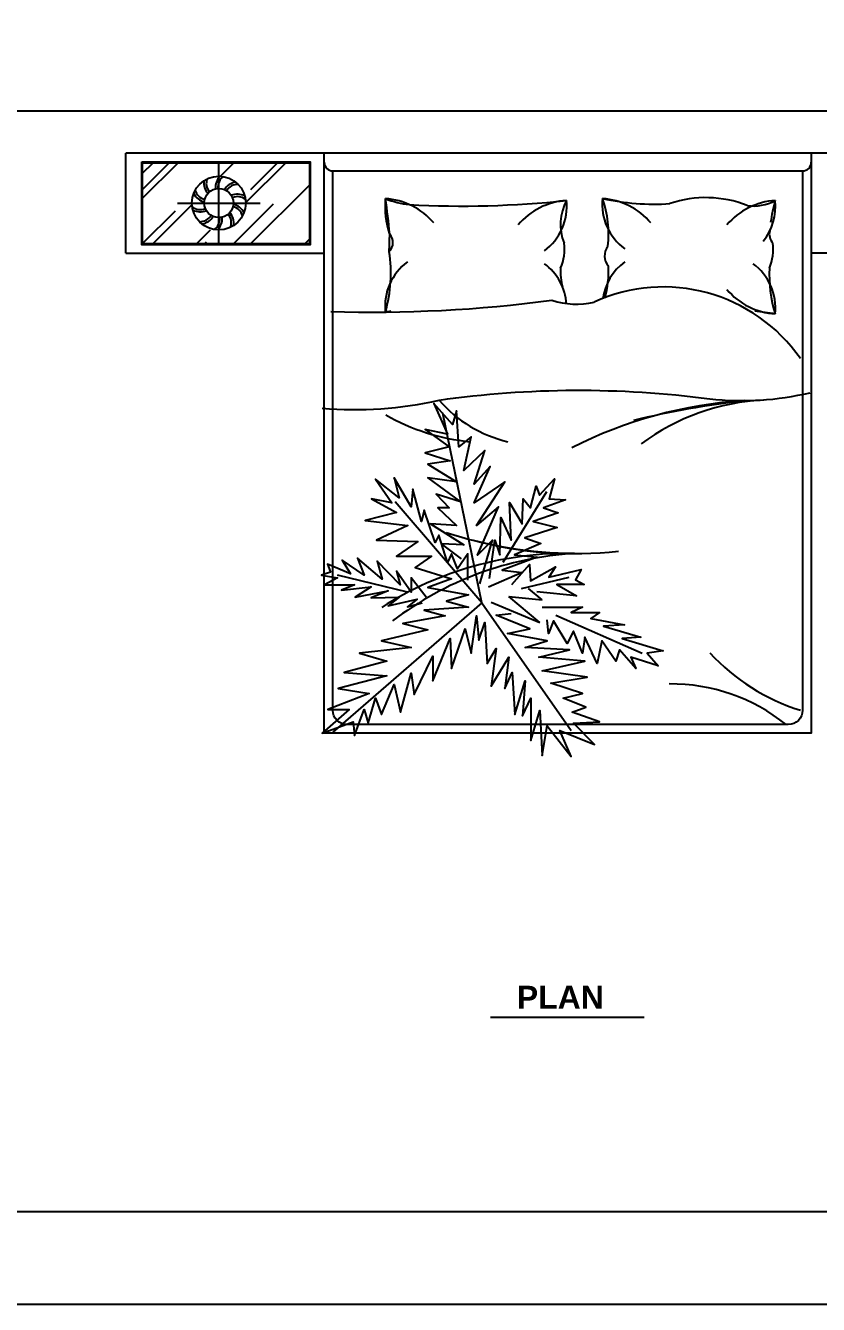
# Model space of a CAD drawing. Header units: inches. Extents: x 6.7 to 49.2, y 11 to 35.8.
# Drawn here: x 42.163 to 44.938, y 11.046 to 15.523 of the extents above; entities that cross this region are included whole.
import ezdxf

# ---------------------------------------------------------------- set-up
doc = ezdxf.new("R2010")
doc.units = ezdxf.units.IN
doc.header["$MEASUREMENT"] = 0
for name, color, linetype in [('02', 2, 'Continuous'), ('1', 1, 'Continuous'), ('4', 4, 'Continuous'), ('8', 8, 'Continuous'), ('kadrbm', 4, 'Continuous')]:
    doc.layers.add(name, color=color, linetype=linetype)
doc.styles.add('HT', font='swisseb.ttf')

# ---------------------------------------------------------------- blocks, each defined once
blk = doc.blocks.new('kadrbm')
at = {"layer": 'kadrbm', "color": 4}
blk.add_lwpolyline([(0, 0), (0, 24.7972), (21, 24.7972), (21, 0), (0, 0)], close=True, dxfattribs=at)
blk.add_lwpolyline([(20.6631, 0.3257), (20.6631, 24.4603), (0.3369, 24.4603), (0.3369, 0.3257), (20.6631, 0.3257)], dxfattribs=at)

msp = doc.modelspace()

# ---------------------------------------------------------------- hatches: boundary and pattern name
at = {"layer": '8'}
h = msp.add_hatch(dxfattribs=at)
h.set_pattern_fill('AR-RROOF', color=256, scale=0.2, angle=45, style=0)
h.set_pattern_definition([(45, (50.92181, 6.95036), (0.1697056, 0.4525483), [3, -0.4, 1, -0.2]), (45, (51.0392, 7.20916), (-0.329512, 0.046669), [0.6, -0.066, 1.2, -0.15]), (45, (50.87231, 7.14128), (0.6406387, 0.8301434), [1.6, -0.28, 0.8, -0.2])])
h.paths.add_polyline_path([(42.5724, 14.7589), (42.8394, 14.7589), (42.8394, 14.8075, -0.414214), (42.7452, 14.9017, -0.414214), (42.8394, 14.9959), (42.8394, 15.0429), (42.5724, 15.0429)])
h.paths.add_polyline_path([(43.1564, 14.7589), (43.1564, 15.0429), (42.8394, 15.0429), (42.8394, 14.9959, -0.414214), (42.9336, 14.9017, -0.414214), (42.8394, 14.8075), (42.8394, 14.7589)])

# ---------------------------------------------------------------- linework, layer by layer
at = {"layer": '02'}
for p, q in [((42.8394, 14.7575), (42.8394, 15.0459)), ((42.6952, 14.9017), (42.9836, 14.9017)), ((43.79, 12.0515), (44.3281, 12.0515))]:
    msp.add_line(p, q, dxfattribs=at)
for points in [[(42.5694, 15.0459), (43.1594, 15.0459), (43.1594, 14.7559), (42.5694, 14.7559)], [(42.5724, 15.0429), (43.1564, 15.0429), (43.1564, 14.7589), (42.5724, 14.7589)]]:
    msp.add_lwpolyline(points, close=True, dxfattribs=at)
msp.add_lwpolyline([(44.9122, 15.076), (44.9122, 13.046), (43.2085, 13.046), (43.2085, 15.076)], dxfattribs=at)
for radius in [0.0942, 0.051]:
    msp.add_circle((42.8394, 14.9017), radius, dxfattribs=at)
for centre, radius, start, end in [((42.8477, 14.9723), 0.0605, 172.17, 218.4897), ((42.8418, 14.9709), 0.0462, 160.3002, 220.538), ((42.8876, 14.9539), 0.0605, 136.17, 182.4897), ((42.8821, 14.9563), 0.0462, 124.3002, 184.538), ((42.9091, 14.9156), 0.0605, 100.17, 146.4897), ((42.906, 14.9208), 0.0462, 88.3002, 148.538), ((42.8047, 14.9637), 0.0605, 208.17, 254.4897), ((42.8007, 14.9591), 0.0462, 196.3002, 256.538), ((42.9039, 14.872), 0.0605, 64.17, 110.4897), ((42.9045, 14.878), 0.0462, 52.3002, 112.538), ((43.7294, 14.8921), 0.3085, 175.3048, 198.6942), ((41.8067, 14.656), 1.6364, 4.8098, 9.1892), ((43.5348, 15.1897), 0.2948, 247.5178, 264.267), ((43.4049, 14.673), 0.245, 40.4189, 85.9871), ((43.6932, 18.2715), 3.3803, 266.8134, 276.1602), ((44.0731, 14.6663), 0.245, 94.0129, 139.5811), ((43.8627, 14.8908), 0.1943, 306.5711, 5.89), ((44.2117, 14.8271), 0.1767, 151.7736, 201.6983), ((44.3755, 14.8974), 0.1943, 174.11, 233.4289), ((44.165, 14.673), 0.245, 40.4189, 85.9871), ((44.3639, 15.754), 0.8561, 257.7438, 273.6284), ((43.8249, 14.793), 0.3783, 353.4947, 19.1867), ((44.5442, 14.5328), 0.3878, 68.2026, 108.9817), ((44.8038, 14.6663), 0.245, 94.0129, 139.5811), ((44.7111, 15.0475), 0.1563, 261.5958, 298.9092), ((44.5933, 14.8908), 0.1943, 320.9404, 5.89), ((45.2826, 14.7648), 0.517, 163.6046, 172.3273), ((42.7743, 14.9254), 0.0462, 232.3002, 292.538), ((42.7749, 14.9314), 0.0605, 244.17, 290.4897), ((42.831, 14.8311), 0.0605, 352.17, 38.4897), ((42.8781, 14.8442), 0.0462, 16.3002, 76.538), ((42.8741, 14.8397), 0.0605, 28.17, 74.4897), ((42.7728, 14.8826), 0.0462, 268.3002, 328.538), ((42.7697, 14.8878), 0.0605, 280.17, 326.4897), ((42.7967, 14.8471), 0.0462, 304.3002, 4.538), ((42.7912, 14.8495), 0.0605, 316.17, 2.4897), ((42.8369, 14.8324), 0.0462, 340.3002, 40.538), ((43.4042, 14.7633), 0.0446, 314.4736, 42.1713), ((41.0761, 14.839), 2.3618, 357.3905, 358.8876), ((44.8115, 14.7932), 0.0459, 165.3506, 223.2684), ((42.9456, 14.6564), 0.4956, 344.0243, 8.7071), ((43.8808, 14.7397), 0.1681, 337.017, 7.5368), ((44.2439, 14.7165), 0.0547, 142.0833, 220.902), ((44.6115, 14.7397), 0.1681, 337.017, 7.5368), ((43.6153, 14.54), 0.1943, 126.5711, 185.89), ((43.8627, 14.5333), 0.1943, 4.3181, 53.4289), ((44.3755, 14.54), 0.1943, 126.5711, 172.3641), ((44.5933, 14.5333), 0.1943, 354.11, 53.4289), ((44.2183, 14.6588), 0.1834, 175.2233, 196.23), ((43.8733, 14.6603), 0.3299, 343.7954, 3.5554), ((45.2208, 14.6501), 0.4552, 176.9801, 197.479), ((44.3949, 14.0233), 0.5845, 34.8587, 114.5157), ((44.8038, 14.7577), 0.245, 220.4189, 265.9871), ((43.376, 19.2847), 4.7649, 268.2537, 277.5858), ((44.0901, 14.8204), 0.2725, 251.8082, 283.204), ((43.6854, 12.7527), 1.7868, 97.8585, 98.4763), ((43.4049, 14.7644), 0.245, 274.0129, 278.3417), ((44.546, 13.0401), 1.4928, 80.7251, 83.5186), ((43.9528, 14.5069), 0.4523, 220.7333, 256.9672), ((44.7779, 12.6583), 1.5548, 93.6786, 116.8708), ((45.0916, 10.779), 3.4558, 96.8715, 103.4064), ((44.7823, 13.4334), 0.7794, 92.6087, 126.6587), ((43.7892, 14.798), 0.7351, 240.1408, 264.511), ((44.1072, 15.2258), 1.5513, 252.2705, 269.1302), ((44.0837, 15.0465), 1.3719, 255.0326, 276.4383), ((44.0574, 12.467), 1.2079, 88.7545, 122.4486), ((44.1507, 12.5194), 1.1572, 93.3188, 127.4147), ((45.0921, 13.8194), 0.7267, 222.6819, 252.5732), ((44.421, 12.5745), 0.6437, 51.1872, 90.4625)]:
    msp.add_arc(centre, radius, start, end, dxfattribs=at)
at = {"layer": '1'}
msp.add_line((45.6035, 15.0759), (42.5135, 15.0759), dxfattribs=at)
at = {"layer": '4'}
for p, q in [((28.5465, 15.2247), (48.8727, 15.2247)), ((42.5135, 14.7259), (42.5135, 15.0759)), ((42.5135, 14.7259), (43.2085, 14.7259)), ((45.6035, 14.7259), (44.9122, 14.7259)), ((43.7593, 13.5021), (43.6227, 14.166)), ((43.8344, 13.6444), (43.9871, 13.8913)), ((43.7593, 13.5021), (43.4564, 13.8556)), ((43.4991, 13.54), (43.2549, 13.599)), ((43.8987, 13.5522), (44.065, 13.5916)), ((43.9623, 13.4337), (43.8542, 13.5246)), ((43.8542, 13.5246), (43.9709, 13.5126)), ((43.9709, 13.5126), (43.9228, 13.552)), ((43.7593, 13.5021), (43.2385, 13.0495)), ((43.7593, 13.5021), (44.0721, 13.0546)), ((43.7925, 13.504), (43.9623, 13.4337)), ((44.0189, 13.4594), (44.3207, 13.3256))]:
    msp.add_line(p, q, dxfattribs=at)
for points in [[(43.2085, 15.0442, 0.414214), (43.2385, 15.0142), (44.8822, 15.0142, 0.414214), (44.9122, 15.0442)], [(44.8822, 15.0142), (44.8822, 13.126, -0.414214), (44.8322, 13.076), (43.2885, 13.076, -0.414214), (43.2385, 13.126), (43.2385, 15.0142)], [(43.2008, 14.1838, 0.078778), (43.6101, 14.2118, -0.068393), (44.557, 14.2161, 0.085434), (44.9085, 14.2378)]]:
    msp.add_lwpolyline(points, format="xyb", dxfattribs=at)
for points in [[(44.9122, 15.076), (44.9022, 15.076)], [(43.7531, 13.5691), (43.7976, 13.7218), (43.7445, 13.6686), (43.8182, 13.8384), (43.7411, 13.7732), (43.8405, 13.9259), (43.7325, 13.8521), (43.7891, 13.9791), (43.7325, 13.9173), (43.7702, 14.0357), (43.6965, 13.9653), (43.7222, 14.0837), (43.6793, 14.0477), (43.6707, 14.1746), (43.657, 14.1266), (43.5918, 14.2003), (43.6399, 14.0923), (43.561, 14.1094), (43.645, 14.0477), (43.561, 14.0271), (43.6484, 13.9996), (43.5713, 13.9876), (43.6707, 13.9259), (43.5713, 13.9396), (43.6845, 13.8556), (43.6004, 13.883), (43.645, 13.835), (43.6056, 13.835), (43.6707, 13.7732), (43.5798, 13.7784), (43.6965, 13.7046), (43.6176, 13.7081), (43.6879, 13.6566)], [(43.7102, 13.5812), (43.7102, 13.6738), (43.6742, 13.6206), (43.6536, 13.6738), (43.6399, 13.6429), (43.609, 13.7389), (43.597, 13.7132), (43.5575, 13.8264), (43.549, 13.787), (43.5181, 13.9002), (43.513, 13.8384), (43.4529, 13.9396), (43.4701, 13.8693), (43.3878, 13.9345), (43.4444, 13.8521), (43.374, 13.8659), (43.4615, 13.8178), (43.3517, 13.7904), (43.5009, 13.7732), (43.3912, 13.7218), (43.5352, 13.7166), (43.4615, 13.6652), (43.5833, 13.6652), (43.5267, 13.6257), (43.6536, 13.5863), (43.5713, 13.5554), (43.7136, 13.5297), (43.6364, 13.5074), (43.7136, 13.4868), (43.5575, 13.4765), (43.6313, 13.456), (43.4838, 13.4302), (43.5713, 13.4079), (43.4083, 13.3685), (43.513, 13.3462), (43.3312, 13.3256), (43.4272, 13.2982), (43.278, 13.2587), (43.4272, 13.2467), (43.2574, 13.2021), (43.3655, 13.185), (43.2214, 13.1284), (43.2951, 13.1284), (43.2008, 13.046), (43.3089, 13.0855), (43.314, 13.0375), (43.3483, 13.1284), (43.362, 13.0804), (43.3878, 13.1678), (43.4083, 13.1112), (43.4529, 13.2158), (43.4752, 13.1198), (43.513, 13.2553), (43.5232, 13.1815), (43.5884, 13.3153), (43.5884, 13.2296), (43.6484, 13.3771), (43.6536, 13.2724), (43.7016, 13.4114), (43.7222, 13.3256), (43.7411, 13.456), (43.7496, 13.3719), (43.7702, 13.4337), (43.7788, 13.2896), (43.8097, 13.3428), (43.7925, 13.2107), (43.8542, 13.3119), (43.8405, 13.2021), (43.8662, 13.2587), (43.8748, 13.1112), (43.9108, 13.2296), (43.9023, 13.1061), (43.9314, 13.1678), (43.9314, 13.0203), (43.9623, 13.1249), (43.9709, 12.9672), (43.988, 13.0718), (44.0721, 12.9637), (44.0326, 13.0546), (44.1544, 13.0066), (44.0806, 13.0804), (44.1715, 13.0855), (44.0755, 13.1198), (44.1235, 13.1369), (44.0446, 13.1678), (44.1115, 13.185), (44.0017, 13.221), (44.1286, 13.2416), (43.9709, 13.2639), (44.1201, 13.2982), (43.9589, 13.3119), (44.0669, 13.3376), (43.9108, 13.3462), (43.988, 13.3685), (43.8491, 13.3942), (43.928, 13.4114), (43.8097, 13.4594), (43.8628, 13.4645)], [(43.7864, 13.5878), (43.8053, 13.7215), (43.8224, 13.6701), (43.8259, 13.8004), (43.8619, 13.7215), (43.8567, 13.8536), (43.9013, 13.7781), (43.9047, 13.8656), (43.9305, 13.8347), (43.9493, 13.9102), (43.9613, 13.8793), (44.0145, 13.9359), (43.9956, 13.8656), (44.0522, 13.8622), (43.9751, 13.8347), (44.0265, 13.8176), (43.9391, 13.7867), (44.0231, 13.7661), (43.9099, 13.7301), (43.9665, 13.7095), (43.8739, 13.6701), (43.9528, 13.6615), (43.831, 13.6169), (43.9013, 13.6083), (43.783, 13.5569)], [(43.565, 13.5221), (43.5128, 13.5894), (43.5128, 13.54), (43.4607, 13.6127), (43.4744, 13.5647), (43.3935, 13.6484), (43.4113, 13.5853), (43.3249, 13.658), (43.3482, 13.599), (43.2713, 13.6511), (43.3002, 13.6031), (43.2192, 13.6374), (43.2302, 13.61), (43.1986, 13.599), (43.2549, 13.5894), (43.2096, 13.5647), (43.3139, 13.5647), (43.2686, 13.5468), (43.3729, 13.5578), (43.3166, 13.5221), (43.4319, 13.5441), (43.3729, 13.5194), (43.4703, 13.5221), (43.4319, 13.492), (43.5334, 13.5153), (43.4991, 13.4878), (43.5512, 13.5016)], [(43.8644, 13.5659), (43.9261, 13.6362), (43.9295, 13.5796), (44.017, 13.6276), (43.9947, 13.5916), (44.1079, 13.619), (44.0873, 13.583), (44.1182, 13.5659), (44.0222, 13.5659), (44.0908, 13.5264), (43.9518, 13.5401)], [(43.9709, 13.4868), (44.1115, 13.4868), (44.0721, 13.468), (44.1715, 13.468), (44.1407, 13.4474), (44.259, 13.4251), (44.1852, 13.4199), (44.3156, 13.3822), (44.2504, 13.3771), (44.3945, 13.3342), (44.3379, 13.3256), (44.3773, 13.281), (44.2813, 13.3119), (44.2984, 13.2724), (44.2418, 13.3376), (44.2281, 13.2982), (44.1801, 13.3685), (44.1629, 13.2896), (44.1201, 13.3822), (44.1115, 13.3256), (44.0806, 13.4028), (44.0583, 13.3599), (44.0103, 13.4388), (43.9932, 13.3942), (43.988, 13.4422)]]:
    msp.add_lwpolyline(points, dxfattribs=at)

# ---------------------------------------------------------------- block references
at = {"layer": 'kadrbm'}
msp.add_blockref('kadrbm', (28.2096, 11.046), dxfattribs=at)

# ---------------------------------------------------------------- texts
at = {"layer": '02', "style": 'HT'}
msp.add_text('PLAN', height=0.08, dxfattribs=at).set_placement((43.8823, 12.0815))

doc.saveas('drawing.dxf')
